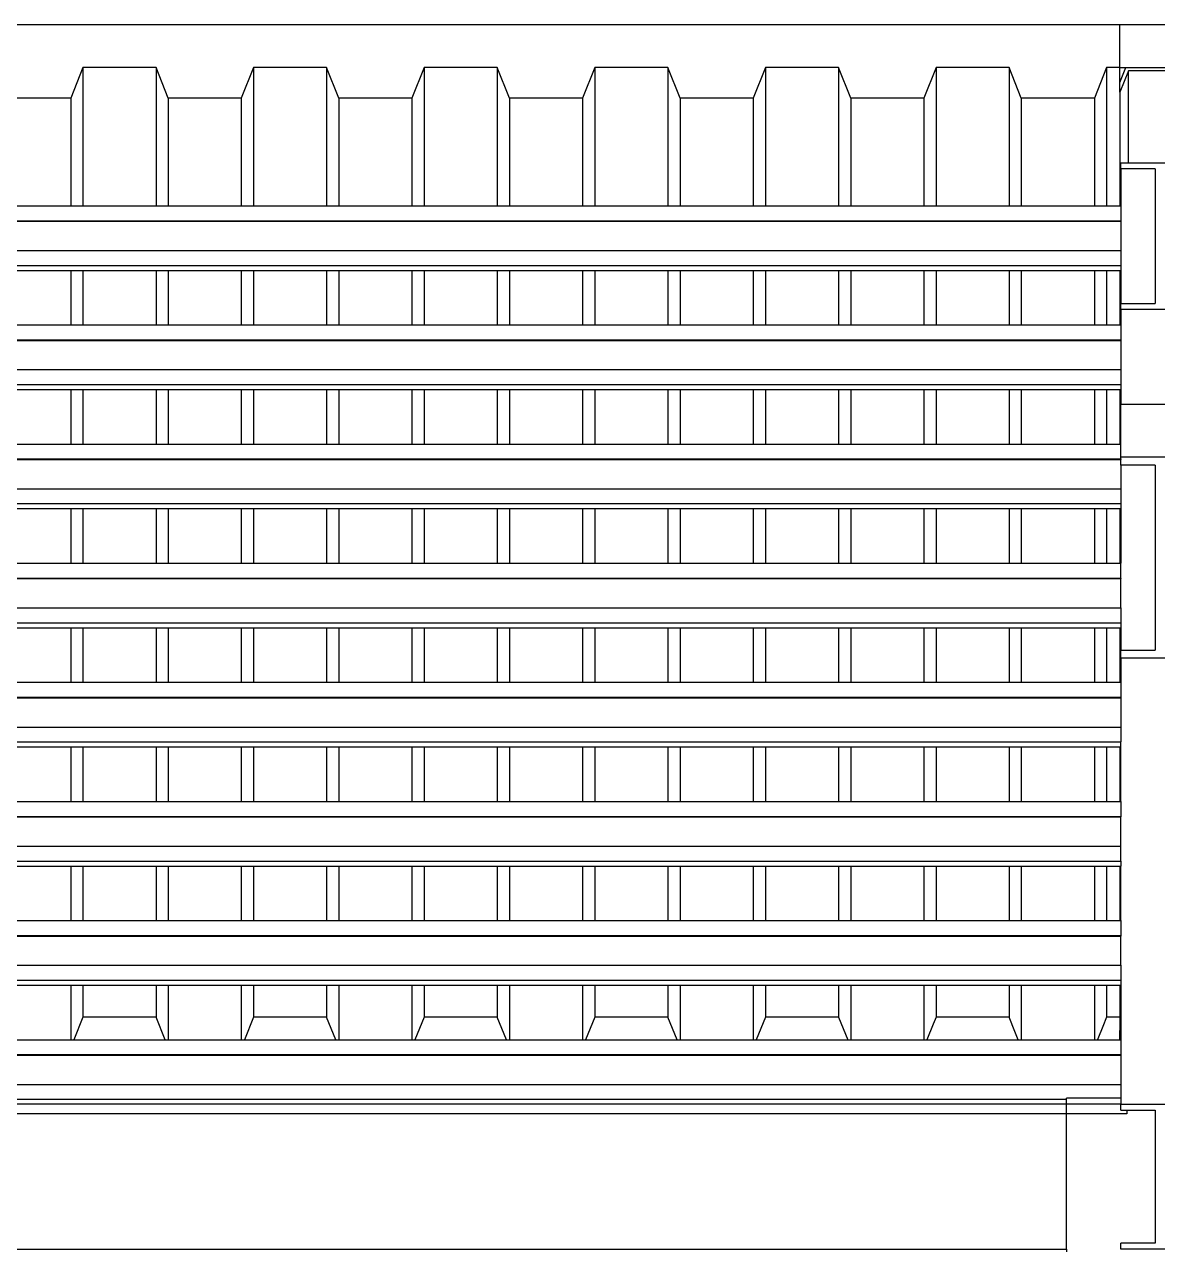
# Model space of a CAD drawing. Extents: x -35.6 to 35.6, y -12.2 to 13.4.
# Drawn here: x -5.61 to -3.735, y 10.831 to 12.861 of the extents above; entities that cross this region are included whole.
import ezdxf

# ---------------------------------------------------------------- set-up
doc = ezdxf.new("R2010")
doc.units = 0
doc.layers.get('0').update_dxf_attribs({"linetype": 'CONTINUOUS'})
doc.layers.add('SECTIONCUTEDGES', color=7, linetype='CONTINUOUS')

msp = doc.modelspace()

# ---------------------------------------------------------------- linework, layer by layer
for p, q in [((-5.5132, 12.7899), (-5.5132, 12.5607)), ((-5.3922, 12.7899), (-5.3922, 12.5607)), ((-5.2308, 12.7899), (-5.2308, 12.5607)), ((-5.1098, 12.7899), (-5.1098, 12.5607)), ((-4.9484, 12.7899), (-4.9484, 12.5607)), ((-4.8273, 12.7899), (-4.8273, 12.5607)), ((-4.666, 12.7899), (-4.666, 12.5607)), ((-4.5449, 12.7899), (-4.5449, 12.5607)), ((-4.3835, 12.7899), (-4.3835, 12.5607)), ((-4.2625, 12.7899), (-4.2625, 12.5607)), ((-4.1011, 12.7899), (-4.1011, 12.5607)), ((-3.9801, 12.7899), (-3.9801, 12.5607)), ((-3.8187, 12.7899), (-3.8187, 12.5607)), ((-3.7827, 12.632), (-3.7827, 12.7841)), ((-5.5334, 12.7392), (-5.5334, 12.5607)), ((-5.372, 12.7392), (-5.372, 12.5607)), ((-5.251, 12.7392), (-5.251, 12.5607)), ((-5.0896, 12.7392), (-5.0896, 12.5607)), ((-4.9685, 12.7392), (-4.9685, 12.5607)), ((-4.8072, 12.7392), (-4.8072, 12.5607)), ((-4.6861, 12.7392), (-4.6861, 12.5607)), ((-4.5248, 12.7392), (-4.5248, 12.5607)), ((-4.4037, 12.7392), (-4.4037, 12.5607)), ((-4.2423, 12.7392), (-4.2423, 12.5607)), ((-4.1213, 12.7392), (-4.1213, 12.5607)), ((-3.9599, 12.7392), (-3.9599, 12.5607)), ((-3.8389, 12.7392), (-3.8389, 12.5607)), ((-3.7967, 12.7489), (-3.7967, 12.5607)), ((-3.7952, 12.6221), (-3.7952, 12.5607)), ((-5.6544, 12.5607), (-5.5334, 12.5607)), ((-5.5334, 12.5607), (-5.5132, 12.5607)), ((-5.5132, 12.5607), (-5.3922, 12.5607)), ((-5.3922, 12.5607), (-5.372, 12.5607)), ((-5.372, 12.5607), (-5.251, 12.5607)), ((-5.251, 12.5607), (-5.2308, 12.5607)), ((-5.2308, 12.5607), (-5.1098, 12.5607)), ((-5.1098, 12.5607), (-5.0896, 12.5607)), ((-5.0896, 12.5607), (-4.9685, 12.5607)), ((-4.9685, 12.5607), (-4.9484, 12.5607)), ((-4.9484, 12.5607), (-4.8273, 12.5607)), ((-4.8273, 12.5607), (-4.8072, 12.5607)), ((-4.8072, 12.5607), (-4.6861, 12.5607)), ((-4.6861, 12.5607), (-4.666, 12.5607)), ((-4.666, 12.5607), (-4.5449, 12.5607)), ((-4.5449, 12.5607), (-4.5248, 12.5607)), ((-4.5248, 12.5607), (-4.4037, 12.5607)), ((-4.4037, 12.5607), (-4.3835, 12.5607)), ((-4.3835, 12.5607), (-4.2625, 12.5607)), ((-4.2625, 12.5607), (-4.2423, 12.5607)), ((-4.2423, 12.5607), (-4.1213, 12.5607)), ((-4.1213, 12.5607), (-4.1011, 12.5607)), ((-4.1011, 12.5607), (-3.9801, 12.5607)), ((-3.9801, 12.5607), (-3.9599, 12.5607)), ((-3.9599, 12.5607), (-3.8389, 12.5607)), ((-3.8389, 12.5607), (-3.8187, 12.5607)), ((-3.8187, 12.5607), (-3.7967, 12.5607)), ((-3.7967, 12.5607), (-3.7952, 12.5607)), ((-3.7952, 12.5607), (-3.7952, 12.536)), ((-7.4252, 12.536), (-3.7952, 12.536)), ((-7.4252, 12.5352), (-3.7952, 12.5352)), ((-3.7952, 12.536), (-3.7952, 12.5352)), ((-3.7952, 12.5352), (-3.7952, 12.4867)), ((-7.4252, 12.4867), (-3.7952, 12.4867)), ((-3.7952, 12.4867), (-3.7952, 12.4621)), ((-7.4252, 12.4621), (-3.7952, 12.4621)), ((-5.6544, 12.4538), (-5.5334, 12.4538)), ((-5.5334, 12.4538), (-5.5334, 12.3634)), ((-5.5334, 12.4538), (-5.5132, 12.4538)), ((-5.5132, 12.4538), (-5.5132, 12.3634)), ((-5.5132, 12.4538), (-5.3922, 12.4538)), ((-5.3922, 12.4538), (-5.3922, 12.3634)), ((-5.3922, 12.4538), (-5.372, 12.4538)), ((-5.372, 12.4538), (-5.372, 12.3634)), ((-5.372, 12.4538), (-5.251, 12.4538)), ((-5.251, 12.4538), (-5.251, 12.3634)), ((-5.251, 12.4538), (-5.2308, 12.4538)), ((-5.2308, 12.4538), (-5.2308, 12.3634)), ((-5.2308, 12.4538), (-5.1098, 12.4538)), ((-5.1098, 12.4538), (-5.1098, 12.3634)), ((-5.1098, 12.4538), (-5.0896, 12.4538)), ((-5.0896, 12.4538), (-5.0896, 12.3634)), ((-5.0896, 12.4538), (-4.9685, 12.4538)), ((-4.9685, 12.4538), (-4.9685, 12.3634)), ((-4.9685, 12.4538), (-4.9484, 12.4538)), ((-4.9484, 12.4538), (-4.9484, 12.3634)), ((-4.9484, 12.4538), (-4.8273, 12.4538)), ((-4.8273, 12.4538), (-4.8273, 12.3634)), ((-4.8273, 12.4538), (-4.8072, 12.4538)), ((-4.8072, 12.4538), (-4.8072, 12.3634)), ((-4.8072, 12.4538), (-4.6861, 12.4538)), ((-4.6861, 12.4538), (-4.6861, 12.3634)), ((-4.6861, 12.4538), (-4.666, 12.4538)), ((-4.666, 12.4538), (-4.666, 12.3634)), ((-4.666, 12.4538), (-4.5449, 12.4538)), ((-4.5449, 12.4538), (-4.5449, 12.3634)), ((-4.5449, 12.4538), (-4.5248, 12.4538)), ((-4.5248, 12.4538), (-4.5248, 12.3634)), ((-4.5248, 12.4538), (-4.4037, 12.4538)), ((-4.4037, 12.4538), (-4.4037, 12.3634)), ((-4.4037, 12.4538), (-4.3835, 12.4538)), ((-4.3835, 12.4538), (-4.3835, 12.3634)), ((-4.3835, 12.4538), (-4.2625, 12.4538)), ((-4.2625, 12.4538), (-4.2625, 12.3634)), ((-4.2625, 12.4538), (-4.2423, 12.4538)), ((-4.2423, 12.4538), (-4.2423, 12.3634)), ((-4.2423, 12.4538), (-4.1213, 12.4538)), ((-4.1213, 12.4538), (-4.1213, 12.3634)), ((-4.1213, 12.4538), (-4.1011, 12.4538)), ((-4.1011, 12.4538), (-4.1011, 12.3634)), ((-4.1011, 12.4538), (-3.9801, 12.4538)), ((-3.9801, 12.4538), (-3.9801, 12.3634)), ((-3.9801, 12.4538), (-3.9599, 12.4538)), ((-3.9599, 12.4538), (-3.9599, 12.3634)), ((-3.9599, 12.4538), (-3.8389, 12.4538)), ((-3.8389, 12.4538), (-3.8389, 12.3634)), ((-3.8389, 12.4538), (-3.8187, 12.4538)), ((-3.8187, 12.4538), (-3.8187, 12.3634)), ((-3.8187, 12.4538), (-3.7967, 12.4538)), ((-3.7967, 12.4538), (-3.7967, 12.3634)), ((-3.7967, 12.4538), (-3.7952, 12.4538)), ((-3.7952, 12.4621), (-3.7952, 12.4538)), ((-3.7952, 12.4538), (-3.7952, 12.3987)), ((-3.7952, 12.3887), (-3.7952, 12.3634)), ((-5.6544, 12.3634), (-5.5334, 12.3634)), ((-5.5334, 12.3634), (-5.5132, 12.3634)), ((-5.5132, 12.3634), (-5.3922, 12.3634)), ((-5.3922, 12.3634), (-5.372, 12.3634)), ((-5.372, 12.3634), (-5.251, 12.3634)), ((-5.251, 12.3634), (-5.2308, 12.3634)), ((-5.2308, 12.3634), (-5.1098, 12.3634)), ((-5.1098, 12.3634), (-5.0896, 12.3634)), ((-5.0896, 12.3634), (-4.9685, 12.3634)), ((-4.9685, 12.3634), (-4.9484, 12.3634)), ((-4.9484, 12.3634), (-4.8273, 12.3634)), ((-4.8273, 12.3634), (-4.8072, 12.3634)), ((-4.8072, 12.3634), (-4.6861, 12.3634)), ((-4.6861, 12.3634), (-4.666, 12.3634)), ((-4.666, 12.3634), (-4.5449, 12.3634)), ((-4.5449, 12.3634), (-4.5248, 12.3634)), ((-4.5248, 12.3634), (-4.4037, 12.3634)), ((-4.4037, 12.3634), (-4.3835, 12.3634)), ((-4.3835, 12.3634), (-4.2625, 12.3634)), ((-4.2625, 12.3634), (-4.2423, 12.3634)), ((-4.2423, 12.3634), (-4.1213, 12.3634)), ((-4.1213, 12.3634), (-4.1011, 12.3634)), ((-4.1011, 12.3634), (-3.9801, 12.3634)), ((-3.9801, 12.3634), (-3.9599, 12.3634)), ((-3.9599, 12.3634), (-3.8389, 12.3634)), ((-3.8389, 12.3634), (-3.8187, 12.3634)), ((-3.8187, 12.3634), (-3.7967, 12.3634)), ((-3.7967, 12.3634), (-3.7952, 12.3634)), ((-3.7952, 12.3634), (-3.7952, 12.3388)), ((-7.4252, 12.3388), (-3.7952, 12.3388)), ((-7.4252, 12.3379), (-3.7952, 12.3379)), ((-3.7952, 12.3388), (-3.7952, 12.3379)), ((-3.7952, 12.3379), (-3.7952, 12.2894)), ((-7.4252, 12.2894), (-3.7952, 12.2894)), ((-3.7952, 12.2894), (-3.7952, 12.2648)), ((-7.4252, 12.2648), (-3.7952, 12.2648)), ((-3.7952, 12.2648), (-3.7952, 12.2566)), ((-5.6544, 12.2566), (-5.5334, 12.2566)), ((-5.5334, 12.2566), (-5.5334, 12.1661)), ((-5.5334, 12.2566), (-5.5132, 12.2566)), ((-5.5132, 12.2566), (-5.5132, 12.1661)), ((-5.5132, 12.2566), (-5.3922, 12.2566)), ((-5.3922, 12.2566), (-5.3922, 12.1661)), ((-5.3922, 12.2566), (-5.372, 12.2566)), ((-5.372, 12.2566), (-5.372, 12.1661)), ((-5.372, 12.2566), (-5.251, 12.2566)), ((-5.251, 12.2566), (-5.251, 12.1661)), ((-5.251, 12.2566), (-5.2308, 12.2566)), ((-5.2308, 12.2566), (-5.2308, 12.1661)), ((-5.2308, 12.2566), (-5.1098, 12.2566)), ((-5.1098, 12.2566), (-5.1098, 12.1661)), ((-5.1098, 12.2566), (-5.0896, 12.2566)), ((-5.0896, 12.2566), (-5.0896, 12.1661)), ((-5.0896, 12.2566), (-4.9685, 12.2566)), ((-4.9685, 12.2566), (-4.9685, 12.1661)), ((-4.9685, 12.2566), (-4.9484, 12.2566)), ((-4.9484, 12.2566), (-4.9484, 12.1661)), ((-4.9484, 12.2566), (-4.8273, 12.2566)), ((-4.8273, 12.2566), (-4.8273, 12.1661)), ((-4.8273, 12.2566), (-4.8072, 12.2566)), ((-4.8072, 12.2566), (-4.8072, 12.1661)), ((-4.8072, 12.2566), (-4.6861, 12.2566)), ((-4.6861, 12.2566), (-4.6861, 12.1661)), ((-4.6861, 12.2566), (-4.666, 12.2566)), ((-4.666, 12.2566), (-4.666, 12.1661)), ((-4.666, 12.2566), (-4.5449, 12.2566)), ((-4.5449, 12.2566), (-4.5449, 12.1661)), ((-4.5449, 12.2566), (-4.5248, 12.2566)), ((-4.5248, 12.2566), (-4.5248, 12.1661)), ((-4.5248, 12.2566), (-4.4037, 12.2566)), ((-4.4037, 12.2566), (-4.4037, 12.1661)), ((-4.4037, 12.2566), (-4.3835, 12.2566)), ((-4.3835, 12.2566), (-4.3835, 12.1661)), ((-4.3835, 12.2566), (-4.2625, 12.2566)), ((-4.2625, 12.2566), (-4.2625, 12.1661)), ((-4.2625, 12.2566), (-4.2423, 12.2566)), ((-4.2423, 12.2566), (-4.2423, 12.1661)), ((-4.2423, 12.2566), (-4.1213, 12.2566)), ((-4.1213, 12.2566), (-4.1213, 12.1661)), ((-4.1213, 12.2566), (-4.1011, 12.2566)), ((-4.1011, 12.2566), (-4.1011, 12.1661)), ((-4.1011, 12.2566), (-3.9801, 12.2566)), ((-3.9801, 12.2566), (-3.9801, 12.1661)), ((-3.9801, 12.2566), (-3.9599, 12.2566)), ((-3.9599, 12.2566), (-3.9599, 12.1661)), ((-3.9599, 12.2566), (-3.8389, 12.2566)), ((-3.8389, 12.2566), (-3.8389, 12.1661)), ((-3.8389, 12.2566), (-3.8187, 12.2566)), ((-3.8187, 12.2566), (-3.8187, 12.1661)), ((-3.8187, 12.2566), (-3.7967, 12.2566)), ((-3.7967, 12.2566), (-3.7967, 12.1661)), ((-3.7967, 12.2566), (-3.7952, 12.2566)), ((-3.7952, 12.2566), (-3.7952, 12.2324)), ((-3.7952, 12.2324), (-3.6752, 12.2324)), ((-3.7952, 12.1661), (-3.7952, 12.2324)), ((-5.6544, 12.1661), (-5.5334, 12.1661)), ((-5.5334, 12.1661), (-5.5132, 12.1661)), ((-5.5132, 12.1661), (-5.3922, 12.1661)), ((-5.3922, 12.1661), (-5.372, 12.1661)), ((-5.372, 12.1661), (-5.251, 12.1661)), ((-5.251, 12.1661), (-5.2308, 12.1661)), ((-5.2308, 12.1661), (-5.1098, 12.1661)), ((-5.1098, 12.1661), (-5.0896, 12.1661)), ((-5.0896, 12.1661), (-4.9685, 12.1661)), ((-4.9685, 12.1661), (-4.9484, 12.1661)), ((-4.9484, 12.1661), (-4.8273, 12.1661)), ((-4.8273, 12.1661), (-4.8072, 12.1661)), ((-4.8072, 12.1661), (-4.6861, 12.1661)), ((-4.6861, 12.1661), (-4.666, 12.1661)), ((-4.666, 12.1661), (-4.5449, 12.1661)), ((-4.5449, 12.1661), (-4.5248, 12.1661)), ((-4.5248, 12.1661), (-4.4037, 12.1661)), ((-4.4037, 12.1661), (-4.3835, 12.1661)), ((-4.3835, 12.1661), (-4.2625, 12.1661)), ((-4.2625, 12.1661), (-4.2423, 12.1661)), ((-4.2423, 12.1661), (-4.1213, 12.1661)), ((-4.1213, 12.1661), (-4.1011, 12.1661)), ((-4.1011, 12.1661), (-3.9801, 12.1661)), ((-3.9801, 12.1661), (-3.9599, 12.1661)), ((-3.9599, 12.1661), (-3.8389, 12.1661)), ((-3.8389, 12.1661), (-3.8187, 12.1661)), ((-3.8187, 12.1661), (-3.7967, 12.1661)), ((-3.7967, 12.1661), (-3.7952, 12.1661)), ((-3.7952, 12.145), (-3.7952, 12.1661)), ((-7.4252, 12.1415), (-3.7952, 12.1415)), ((-7.4252, 12.1407), (-3.7952, 12.1407)), ((-3.7952, 12.1314), (-3.7952, 12.0922)), ((-7.4252, 12.0922), (-3.7952, 12.0922)), ((-3.7952, 12.0922), (-3.7952, 12.0675)), ((-7.4252, 12.0675), (-3.7952, 12.0675)), ((-5.6544, 12.0593), (-5.5334, 12.0593)), ((-5.5334, 12.0593), (-5.5334, 11.9689)), ((-5.5334, 12.0593), (-5.5132, 12.0593)), ((-5.5132, 12.0593), (-5.5132, 11.9689)), ((-5.5132, 12.0593), (-5.3922, 12.0593)), ((-5.3922, 12.0593), (-5.3922, 11.9689)), ((-5.3922, 12.0593), (-5.372, 12.0593)), ((-5.372, 12.0593), (-5.372, 11.9689)), ((-5.372, 12.0593), (-5.251, 12.0593)), ((-5.251, 12.0593), (-5.251, 11.9689)), ((-5.251, 12.0593), (-5.2308, 12.0593)), ((-5.2308, 12.0593), (-5.2308, 11.9689)), ((-5.2308, 12.0593), (-5.1098, 12.0593)), ((-5.1098, 12.0593), (-5.1098, 11.9689)), ((-5.1098, 12.0593), (-5.0896, 12.0593)), ((-5.0896, 12.0593), (-5.0896, 11.9689)), ((-5.0896, 12.0593), (-4.9685, 12.0593)), ((-4.9685, 12.0593), (-4.9685, 11.9689)), ((-4.9685, 12.0593), (-4.9484, 12.0593)), ((-4.9484, 12.0593), (-4.9484, 11.9689)), ((-4.9484, 12.0593), (-4.8273, 12.0593)), ((-4.8273, 12.0593), (-4.8273, 11.9689)), ((-4.8273, 12.0593), (-4.8072, 12.0593)), ((-4.8072, 12.0593), (-4.8072, 11.9689)), ((-4.8072, 12.0593), (-4.6861, 12.0593)), ((-4.6861, 12.0593), (-4.6861, 11.9689)), ((-4.6861, 12.0593), (-4.666, 12.0593)), ((-4.666, 12.0593), (-4.666, 11.9689)), ((-4.666, 12.0593), (-4.5449, 12.0593)), ((-4.5449, 12.0593), (-4.5449, 11.9689)), ((-4.5449, 12.0593), (-4.5248, 12.0593)), ((-4.5248, 12.0593), (-4.5248, 11.9689)), ((-4.5248, 12.0593), (-4.4037, 12.0593)), ((-4.4037, 12.0593), (-4.4037, 11.9689)), ((-4.4037, 12.0593), (-4.3835, 12.0593)), ((-4.3835, 12.0593), (-4.3835, 11.9689)), ((-4.3835, 12.0593), (-4.2625, 12.0593)), ((-4.2625, 12.0593), (-4.2625, 11.9689)), ((-4.2625, 12.0593), (-4.2423, 12.0593)), ((-4.2423, 12.0593), (-4.2423, 11.9689)), ((-4.2423, 12.0593), (-4.1213, 12.0593)), ((-4.1213, 12.0593), (-4.1213, 11.9689)), ((-4.1213, 12.0593), (-4.1011, 12.0593)), ((-4.1011, 12.0593), (-4.1011, 11.9689)), ((-4.1011, 12.0593), (-3.9801, 12.0593)), ((-3.9801, 12.0593), (-3.9801, 11.9689)), ((-3.9801, 12.0593), (-3.9599, 12.0593)), ((-3.9599, 12.0593), (-3.9599, 11.9689)), ((-3.9599, 12.0593), (-3.8389, 12.0593)), ((-3.8389, 12.0593), (-3.8389, 11.9689)), ((-3.8389, 12.0593), (-3.8187, 12.0593)), ((-3.8187, 12.0593), (-3.8187, 11.9689)), ((-3.8187, 12.0593), (-3.7967, 12.0593)), ((-3.7967, 12.0593), (-3.7967, 11.9689)), ((-3.7967, 12.0593), (-3.7952, 12.0593)), ((-3.7952, 12.0675), (-3.7952, 12.0593)), ((-3.7952, 12.0593), (-3.7952, 11.9689)), ((-5.6544, 11.9689), (-5.5334, 11.9689)), ((-5.5334, 11.9689), (-5.5132, 11.9689)), ((-5.5132, 11.9689), (-5.3922, 11.9689)), ((-5.3922, 11.9689), (-5.372, 11.9689)), ((-5.372, 11.9689), (-5.251, 11.9689)), ((-5.251, 11.9689), (-5.2308, 11.9689)), ((-5.2308, 11.9689), (-5.1098, 11.9689)), ((-5.1098, 11.9689), (-5.0896, 11.9689)), ((-5.0896, 11.9689), (-4.9685, 11.9689)), ((-4.9685, 11.9689), (-4.9484, 11.9689)), ((-4.9484, 11.9689), (-4.8273, 11.9689)), ((-4.8273, 11.9689), (-4.8072, 11.9689)), ((-4.8072, 11.9689), (-4.6861, 11.9689)), ((-4.6861, 11.9689), (-4.666, 11.9689)), ((-4.666, 11.9689), (-4.5449, 11.9689)), ((-4.5449, 11.9689), (-4.5248, 11.9689)), ((-4.5248, 11.9689), (-4.4037, 11.9689)), ((-4.4037, 11.9689), (-4.3835, 11.9689)), ((-4.3835, 11.9689), (-4.2625, 11.9689)), ((-4.2625, 11.9689), (-4.2423, 11.9689)), ((-4.2423, 11.9689), (-4.1213, 11.9689)), ((-4.1213, 11.9689), (-4.1011, 11.9689)), ((-4.1011, 11.9689), (-3.9801, 11.9689)), ((-3.9801, 11.9689), (-3.9599, 11.9689)), ((-3.9599, 11.9689), (-3.8389, 11.9689)), ((-3.8389, 11.9689), (-3.8187, 11.9689)), ((-3.8187, 11.9689), (-3.7967, 11.9689)), ((-3.7967, 11.9689), (-3.7952, 11.9689)), ((-3.7952, 11.9442), (-3.7952, 11.9689)), ((-7.4252, 11.9442), (-3.7952, 11.9442)), ((-7.4252, 11.9434), (-3.7952, 11.9434)), ((-3.7952, 11.9442), (-3.7952, 11.9434)), ((-3.7952, 11.8949), (-3.7952, 11.9434)), ((-7.4252, 11.8949), (-3.7952, 11.8949)), ((-3.7952, 11.8949), (-3.7952, 11.8702)), ((-7.4252, 11.8702), (-3.7952, 11.8702)), ((-5.6544, 11.862), (-5.5334, 11.862)), ((-5.5334, 11.862), (-5.5334, 11.7716)), ((-5.5334, 11.862), (-5.5132, 11.862)), ((-5.5132, 11.862), (-5.5132, 11.7716)), ((-5.5132, 11.862), (-5.3922, 11.862)), ((-5.3922, 11.862), (-5.3922, 11.7716)), ((-5.3922, 11.862), (-5.372, 11.862)), ((-5.372, 11.862), (-5.372, 11.7716)), ((-5.372, 11.862), (-5.251, 11.862)), ((-5.251, 11.862), (-5.251, 11.7716)), ((-5.251, 11.862), (-5.2308, 11.862)), ((-5.2308, 11.862), (-5.2308, 11.7716)), ((-5.2308, 11.862), (-5.1098, 11.862)), ((-5.1098, 11.862), (-5.1098, 11.7716)), ((-5.1098, 11.862), (-5.0896, 11.862)), ((-5.0896, 11.862), (-5.0896, 11.7716)), ((-5.0896, 11.862), (-4.9685, 11.862)), ((-4.9685, 11.862), (-4.9685, 11.7716)), ((-4.9685, 11.862), (-4.9484, 11.862)), ((-4.9484, 11.862), (-4.9484, 11.7716)), ((-4.9484, 11.862), (-4.8273, 11.862)), ((-4.8273, 11.862), (-4.8273, 11.7716)), ((-4.8273, 11.862), (-4.8072, 11.862)), ((-4.8072, 11.862), (-4.8072, 11.7716)), ((-4.8072, 11.862), (-4.6861, 11.862)), ((-4.6861, 11.862), (-4.6861, 11.7716)), ((-4.6861, 11.862), (-4.666, 11.862)), ((-4.666, 11.862), (-4.666, 11.7716)), ((-4.666, 11.862), (-4.5449, 11.862)), ((-4.5449, 11.862), (-4.5449, 11.7716)), ((-4.5449, 11.862), (-4.5248, 11.862)), ((-4.5248, 11.862), (-4.5248, 11.7716)), ((-4.5248, 11.862), (-4.4037, 11.862)), ((-4.4037, 11.862), (-4.4037, 11.7716)), ((-4.4037, 11.862), (-4.3835, 11.862)), ((-4.3835, 11.862), (-4.3835, 11.7716)), ((-4.3835, 11.862), (-4.2625, 11.862)), ((-4.2625, 11.862), (-4.2625, 11.7716)), ((-4.2625, 11.862), (-4.2423, 11.862)), ((-4.2423, 11.862), (-4.2423, 11.7716)), ((-4.2423, 11.862), (-4.1213, 11.862)), ((-4.1213, 11.862), (-4.1213, 11.7716)), ((-4.1213, 11.862), (-4.1011, 11.862)), ((-4.1011, 11.862), (-4.1011, 11.7716)), ((-4.1011, 11.862), (-3.9801, 11.862)), ((-3.9801, 11.862), (-3.9801, 11.7716)), ((-3.9801, 11.862), (-3.9599, 11.862)), ((-3.9599, 11.862), (-3.9599, 11.7716)), ((-3.9599, 11.862), (-3.8389, 11.862)), ((-3.8389, 11.862), (-3.8389, 11.7716)), ((-3.8389, 11.862), (-3.8187, 11.862)), ((-3.8187, 11.862), (-3.8187, 11.7716)), ((-3.8187, 11.862), (-3.7967, 11.862)), ((-3.7967, 11.862), (-3.7967, 11.7716)), ((-3.7967, 11.862), (-3.7952, 11.862)), ((-3.7952, 11.8702), (-3.7952, 11.862)), ((-3.7952, 11.862), (-3.7952, 11.8251)), ((-3.7952, 11.8115), (-3.7952, 11.7716)), ((-5.6544, 11.7716), (-5.5334, 11.7716)), ((-5.5334, 11.7716), (-5.5132, 11.7716)), ((-5.5132, 11.7716), (-5.3922, 11.7716)), ((-5.3922, 11.7716), (-5.372, 11.7716)), ((-5.372, 11.7716), (-5.251, 11.7716)), ((-5.251, 11.7716), (-5.2308, 11.7716)), ((-5.2308, 11.7716), (-5.1098, 11.7716)), ((-5.1098, 11.7716), (-5.0896, 11.7716)), ((-5.0896, 11.7716), (-4.9685, 11.7716)), ((-4.9685, 11.7716), (-4.9484, 11.7716)), ((-4.9484, 11.7716), (-4.8273, 11.7716)), ((-4.8273, 11.7716), (-4.8072, 11.7716)), ((-4.8072, 11.7716), (-4.6861, 11.7716)), ((-4.6861, 11.7716), (-4.666, 11.7716)), ((-4.666, 11.7716), (-4.5449, 11.7716)), ((-4.5449, 11.7716), (-4.5248, 11.7716)), ((-4.5248, 11.7716), (-4.4037, 11.7716)), ((-4.4037, 11.7716), (-4.3835, 11.7716)), ((-4.3835, 11.7716), (-4.2625, 11.7716)), ((-4.2625, 11.7716), (-4.2423, 11.7716)), ((-4.2423, 11.7716), (-4.1213, 11.7716)), ((-4.1213, 11.7716), (-4.1011, 11.7716)), ((-4.1011, 11.7716), (-3.9801, 11.7716)), ((-3.9801, 11.7716), (-3.9599, 11.7716)), ((-3.9599, 11.7716), (-3.8389, 11.7716)), ((-3.8389, 11.7716), (-3.8187, 11.7716)), ((-3.8187, 11.7716), (-3.7967, 11.7716)), ((-3.7967, 11.7716), (-3.7952, 11.7716)), ((-3.7952, 11.7716), (-3.7952, 11.7469)), ((-7.4252, 11.7469), (-3.7952, 11.7469)), ((-7.4252, 11.7461), (-3.7952, 11.7461)), ((-3.7952, 11.7469), (-3.7952, 11.7461)), ((-3.7952, 11.7461), (-3.7952, 11.6976)), ((-7.4252, 11.6976), (-3.7952, 11.6976)), ((-3.7952, 11.6976), (-3.7952, 11.6729)), ((-7.4252, 11.6729), (-3.7952, 11.6729)), ((-5.6544, 11.6647), (-5.5334, 11.6647)), ((-5.5334, 11.6647), (-5.5334, 11.5743)), ((-5.5334, 11.6647), (-5.5132, 11.6647)), ((-5.5132, 11.6647), (-5.5132, 11.5743)), ((-5.5132, 11.6647), (-5.3922, 11.6647)), ((-5.3922, 11.6647), (-5.3922, 11.5743)), ((-5.3922, 11.6647), (-5.372, 11.6647)), ((-5.372, 11.6647), (-5.372, 11.5743)), ((-5.372, 11.6647), (-5.251, 11.6647)), ((-5.251, 11.6647), (-5.251, 11.5743)), ((-5.251, 11.6647), (-5.2308, 11.6647)), ((-5.2308, 11.6647), (-5.2308, 11.5743)), ((-5.2308, 11.6647), (-5.1098, 11.6647)), ((-5.1098, 11.6647), (-5.1098, 11.5743)), ((-5.1098, 11.6647), (-5.0896, 11.6647)), ((-5.0896, 11.6647), (-5.0896, 11.5743)), ((-5.0896, 11.6647), (-4.9685, 11.6647)), ((-4.9685, 11.6647), (-4.9685, 11.5743)), ((-4.9685, 11.6647), (-4.9484, 11.6647)), ((-4.9484, 11.6647), (-4.9484, 11.5743)), ((-4.9484, 11.6647), (-4.8273, 11.6647)), ((-4.8273, 11.6647), (-4.8273, 11.5743)), ((-4.8273, 11.6647), (-4.8072, 11.6647)), ((-4.8072, 11.6647), (-4.8072, 11.5743)), ((-4.8072, 11.6647), (-4.6861, 11.6647)), ((-4.6861, 11.6647), (-4.6861, 11.5743)), ((-4.6861, 11.6647), (-4.666, 11.6647)), ((-4.666, 11.6647), (-4.666, 11.5743)), ((-4.666, 11.6647), (-4.5449, 11.6647)), ((-4.5449, 11.6647), (-4.5449, 11.5743)), ((-4.5449, 11.6647), (-4.5248, 11.6647)), ((-4.5248, 11.6647), (-4.5248, 11.5743)), ((-4.5248, 11.6647), (-4.4037, 11.6647)), ((-4.4037, 11.6647), (-4.4037, 11.5743)), ((-4.4037, 11.6647), (-4.3835, 11.6647)), ((-4.3835, 11.6647), (-4.3835, 11.5743)), ((-4.3835, 11.6647), (-4.2625, 11.6647)), ((-4.2625, 11.6647), (-4.2625, 11.5743)), ((-4.2625, 11.6647), (-4.2423, 11.6647)), ((-4.2423, 11.6647), (-4.2423, 11.5743)), ((-4.2423, 11.6647), (-4.1213, 11.6647)), ((-4.1213, 11.6647), (-4.1213, 11.5743)), ((-4.1213, 11.6647), (-4.1011, 11.6647)), ((-4.1011, 11.6647), (-4.1011, 11.5743)), ((-4.1011, 11.6647), (-3.9801, 11.6647)), ((-3.9801, 11.6647), (-3.9801, 11.5743)), ((-3.9801, 11.6647), (-3.9599, 11.6647)), ((-3.9599, 11.6647), (-3.9599, 11.5743)), ((-3.9599, 11.6647), (-3.8389, 11.6647)), ((-3.8389, 11.6647), (-3.8389, 11.5743)), ((-3.8389, 11.6647), (-3.8187, 11.6647)), ((-3.8187, 11.6647), (-3.8187, 11.5743)), ((-3.8187, 11.6647), (-3.7967, 11.6647)), ((-3.7967, 11.6647), (-3.7967, 11.5743)), ((-3.7967, 11.6647), (-3.7952, 11.6647)), ((-3.7952, 11.6647), (-3.7952, 11.6729)), ((-3.7952, 11.5743), (-3.7952, 11.6647)), ((-5.6544, 11.5743), (-5.5334, 11.5743)), ((-5.5334, 11.5743), (-5.5132, 11.5743)), ((-5.5132, 11.5743), (-5.3922, 11.5743)), ((-5.3922, 11.5743), (-5.372, 11.5743)), ((-5.372, 11.5743), (-5.251, 11.5743)), ((-5.251, 11.5743), (-5.2308, 11.5743)), ((-5.2308, 11.5743), (-5.1098, 11.5743)), ((-5.1098, 11.5743), (-5.0896, 11.5743)), ((-5.0896, 11.5743), (-4.9685, 11.5743)), ((-4.9685, 11.5743), (-4.9484, 11.5743)), ((-4.9484, 11.5743), (-4.8273, 11.5743)), ((-4.8273, 11.5743), (-4.8072, 11.5743)), ((-4.8072, 11.5743), (-4.6861, 11.5743)), ((-4.6861, 11.5743), (-4.666, 11.5743)), ((-4.666, 11.5743), (-4.5449, 11.5743)), ((-4.5449, 11.5743), (-4.5248, 11.5743)), ((-4.5248, 11.5743), (-4.4037, 11.5743)), ((-4.4037, 11.5743), (-4.3835, 11.5743)), ((-4.3835, 11.5743), (-4.2625, 11.5743)), ((-4.2625, 11.5743), (-4.2423, 11.5743)), ((-4.2423, 11.5743), (-4.1213, 11.5743)), ((-4.1213, 11.5743), (-4.1011, 11.5743)), ((-4.1011, 11.5743), (-3.9801, 11.5743)), ((-3.9801, 11.5743), (-3.9599, 11.5743)), ((-3.9599, 11.5743), (-3.8389, 11.5743)), ((-3.8389, 11.5743), (-3.8187, 11.5743)), ((-3.8187, 11.5743), (-3.7967, 11.5743)), ((-3.7967, 11.5743), (-3.7952, 11.5743)), ((-3.7952, 11.5743), (-3.7952, 11.5496)), ((-7.4252, 11.5496), (-3.7952, 11.5496)), ((-7.4252, 11.5488), (-3.7952, 11.5488)), ((-3.7952, 11.5496), (-3.7952, 11.5488)), ((-3.7952, 11.5003), (-3.7952, 11.5488)), ((-7.4252, 11.5003), (-3.7952, 11.5003)), ((-3.7952, 11.4757), (-3.7952, 11.5003)), ((-7.4252, 11.4757), (-3.7952, 11.4757)), ((-3.7952, 11.4757), (-3.7952, 11.4674)), ((-5.6544, 11.4674), (-5.5334, 11.4674)), ((-5.5334, 11.4674), (-5.5334, 11.377)), ((-5.5334, 11.4674), (-5.5132, 11.4674)), ((-5.5132, 11.4674), (-5.5132, 11.377)), ((-5.5132, 11.4674), (-5.3922, 11.4674)), ((-5.3922, 11.4674), (-5.3922, 11.377)), ((-5.3922, 11.4674), (-5.372, 11.4674)), ((-5.372, 11.4674), (-5.372, 11.377)), ((-5.372, 11.4674), (-5.251, 11.4674)), ((-5.251, 11.4674), (-5.251, 11.377)), ((-5.251, 11.4674), (-5.2308, 11.4674)), ((-5.2308, 11.4674), (-5.2308, 11.377)), ((-5.2308, 11.4674), (-5.1098, 11.4674)), ((-5.1098, 11.4674), (-5.1098, 11.377)), ((-5.1098, 11.4674), (-5.0896, 11.4674)), ((-5.0896, 11.4674), (-5.0896, 11.377)), ((-5.0896, 11.4674), (-4.9685, 11.4674)), ((-4.9685, 11.4674), (-4.9685, 11.377)), ((-4.9685, 11.4674), (-4.9484, 11.4674)), ((-4.9484, 11.4674), (-4.9484, 11.377)), ((-4.9484, 11.4674), (-4.8273, 11.4674)), ((-4.8273, 11.4674), (-4.8273, 11.377)), ((-4.8273, 11.4674), (-4.8072, 11.4674)), ((-4.8072, 11.4674), (-4.8072, 11.377)), ((-4.8072, 11.4674), (-4.6861, 11.4674)), ((-4.6861, 11.4674), (-4.6861, 11.377)), ((-4.6861, 11.4674), (-4.666, 11.4674)), ((-4.666, 11.4674), (-4.666, 11.377)), ((-4.666, 11.4674), (-4.5449, 11.4674)), ((-4.5449, 11.4674), (-4.5449, 11.377)), ((-4.5449, 11.4674), (-4.5248, 11.4674)), ((-4.5248, 11.4674), (-4.5248, 11.377)), ((-4.5248, 11.4674), (-4.4037, 11.4674)), ((-4.4037, 11.4674), (-4.4037, 11.377)), ((-4.4037, 11.4674), (-4.3835, 11.4674)), ((-4.3835, 11.4674), (-4.3835, 11.377)), ((-4.3835, 11.4674), (-4.2625, 11.4674)), ((-4.2625, 11.4674), (-4.2625, 11.377)), ((-4.2625, 11.4674), (-4.2423, 11.4674)), ((-4.2423, 11.4674), (-4.2423, 11.377)), ((-4.2423, 11.4674), (-4.1213, 11.4674)), ((-4.1213, 11.4674), (-4.1213, 11.377)), ((-4.1213, 11.4674), (-4.1011, 11.4674)), ((-4.1011, 11.4674), (-4.1011, 11.377)), ((-4.1011, 11.4674), (-3.9801, 11.4674)), ((-3.9801, 11.4674), (-3.9801, 11.377)), ((-3.9801, 11.4674), (-3.9599, 11.4674)), ((-3.9599, 11.4674), (-3.9599, 11.377)), ((-3.9599, 11.4674), (-3.8389, 11.4674)), ((-3.8389, 11.4674), (-3.8389, 11.377)), ((-3.8389, 11.4674), (-3.8187, 11.4674)), ((-3.8187, 11.4674), (-3.8187, 11.377)), ((-3.8187, 11.4674), (-3.7967, 11.4674)), ((-3.7967, 11.4674), (-3.7967, 11.377)), ((-3.7967, 11.4674), (-3.7952, 11.4674)), ((-3.7952, 11.377), (-3.7952, 11.4674)), ((-5.6544, 11.377), (-5.5334, 11.377)), ((-5.5334, 11.377), (-5.5132, 11.377)), ((-5.5132, 11.377), (-5.3922, 11.377)), ((-5.3922, 11.377), (-5.372, 11.377)), ((-5.372, 11.377), (-5.251, 11.377)), ((-5.251, 11.377), (-5.2308, 11.377)), ((-5.2308, 11.377), (-5.1098, 11.377)), ((-5.1098, 11.377), (-5.0896, 11.377)), ((-5.0896, 11.377), (-4.9685, 11.377)), ((-4.9685, 11.377), (-4.9484, 11.377)), ((-4.9484, 11.377), (-4.8273, 11.377)), ((-4.8273, 11.377), (-4.8072, 11.377)), ((-4.8072, 11.377), (-4.6861, 11.377)), ((-4.6861, 11.377), (-4.666, 11.377)), ((-4.666, 11.377), (-4.5449, 11.377)), ((-4.5449, 11.377), (-4.5248, 11.377)), ((-4.5248, 11.377), (-4.4037, 11.377)), ((-4.4037, 11.377), (-4.3835, 11.377)), ((-4.3835, 11.377), (-4.2625, 11.377)), ((-4.2625, 11.377), (-4.2423, 11.377)), ((-4.2423, 11.377), (-4.1213, 11.377)), ((-4.1213, 11.377), (-4.1011, 11.377)), ((-4.1011, 11.377), (-3.9801, 11.377)), ((-3.9801, 11.377), (-3.9599, 11.377)), ((-3.9599, 11.377), (-3.8389, 11.377)), ((-3.8389, 11.377), (-3.8187, 11.377)), ((-3.8187, 11.377), (-3.7967, 11.377)), ((-3.7967, 11.377), (-3.7952, 11.377)), ((-3.7952, 11.377), (-3.7952, 11.3524)), ((-7.4252, 11.3524), (-3.7952, 11.3524)), ((-7.4252, 11.3515), (-3.7952, 11.3515)), ((-3.7952, 11.3524), (-3.7952, 11.3515)), ((-3.7952, 11.303), (-3.7952, 11.3515)), ((-7.4252, 11.303), (-3.7952, 11.303)), ((-3.7952, 11.303), (-3.7952, 11.2784)), ((-7.4252, 11.2784), (-3.7952, 11.2784)), ((-5.6544, 11.2702), (-5.5334, 11.2702)), ((-5.5334, 11.2702), (-5.5334, 11.1797)), ((-5.5334, 11.2702), (-5.5132, 11.2702)), ((-5.5132, 11.2702), (-5.5132, 11.217)), ((-5.5132, 11.2702), (-5.3922, 11.2702)), ((-5.3922, 11.2702), (-5.3922, 11.217)), ((-5.3922, 11.2702), (-5.372, 11.2702)), ((-5.372, 11.2702), (-5.372, 11.1797)), ((-5.372, 11.2702), (-5.251, 11.2702)), ((-5.251, 11.2702), (-5.251, 11.1797)), ((-5.251, 11.2702), (-5.2308, 11.2702)), ((-5.2308, 11.2702), (-5.2308, 11.217)), ((-5.2308, 11.2702), (-5.1098, 11.2702)), ((-5.1098, 11.2702), (-5.1098, 11.217)), ((-5.1098, 11.2702), (-5.0896, 11.2702)), ((-5.0896, 11.2702), (-5.0896, 11.1797)), ((-5.0896, 11.2702), (-4.9685, 11.2702)), ((-4.9685, 11.2702), (-4.9685, 11.1797)), ((-4.9685, 11.2702), (-4.9484, 11.2702)), ((-4.9484, 11.2702), (-4.9484, 11.217)), ((-4.9484, 11.2702), (-4.8273, 11.2702)), ((-4.8273, 11.2702), (-4.8273, 11.217)), ((-4.8273, 11.2702), (-4.8072, 11.2702)), ((-4.8072, 11.2702), (-4.8072, 11.1797)), ((-4.8072, 11.2702), (-4.6861, 11.2702)), ((-4.6861, 11.2702), (-4.6861, 11.1797)), ((-4.6861, 11.2702), (-4.666, 11.2702)), ((-4.666, 11.2702), (-4.666, 11.217)), ((-4.666, 11.2702), (-4.5449, 11.2702)), ((-4.5449, 11.2702), (-4.5449, 11.217)), ((-4.5449, 11.2702), (-4.5248, 11.2702)), ((-4.5248, 11.2702), (-4.5248, 11.1797)), ((-4.5248, 11.2702), (-4.4037, 11.2702)), ((-4.4037, 11.2702), (-4.4037, 11.1797)), ((-4.4037, 11.2702), (-4.3835, 11.2702)), ((-4.3835, 11.2702), (-4.3835, 11.217)), ((-4.3835, 11.2702), (-4.2625, 11.2702)), ((-4.2625, 11.2702), (-4.2625, 11.217)), ((-4.2625, 11.2702), (-4.2423, 11.2702)), ((-4.2423, 11.2702), (-4.2423, 11.1797)), ((-4.2423, 11.2702), (-4.1213, 11.2702)), ((-4.1213, 11.2702), (-4.1213, 11.1797)), ((-4.1213, 11.2702), (-4.1011, 11.2702)), ((-4.1011, 11.2702), (-4.1011, 11.217)), ((-4.1011, 11.2702), (-3.9801, 11.2702)), ((-3.9801, 11.2702), (-3.9801, 11.217)), ((-3.9801, 11.2702), (-3.9599, 11.2702)), ((-3.9599, 11.2702), (-3.9599, 11.1797)), ((-3.9599, 11.2702), (-3.8389, 11.2702)), ((-3.8389, 11.2702), (-3.8389, 11.1797)), ((-3.8389, 11.2702), (-3.8187, 11.2702)), ((-3.8187, 11.2702), (-3.8187, 11.217)), ((-3.8187, 11.2702), (-3.7967, 11.2702)), ((-3.7967, 11.2702), (-3.7967, 11.217)), ((-3.7967, 11.2702), (-3.7952, 11.2702)), ((-3.7952, 11.2784), (-3.7952, 11.2702)), ((-3.7952, 11.2702), (-3.7952, 11.181)), ((-5.5132, 11.217), (-5.5285, 11.1797)), ((-5.3922, 11.217), (-5.5132, 11.217)), ((-5.3769, 11.1797), (-5.3922, 11.217)), ((-5.2308, 11.217), (-5.246, 11.1797)), ((-5.1098, 11.217), (-5.2308, 11.217)), ((-5.0945, 11.1797), (-5.1098, 11.217)), ((-4.9484, 11.217), (-4.9636, 11.1797)), ((-4.8273, 11.217), (-4.9484, 11.217)), ((-4.8121, 11.1797), (-4.8273, 11.217)), ((-4.666, 11.217), (-4.6812, 11.1797)), ((-4.5449, 11.217), (-4.666, 11.217)), ((-4.5297, 11.1797), (-4.5449, 11.217)), ((-4.3835, 11.217), (-4.3988, 11.1797)), ((-4.2625, 11.217), (-4.3835, 11.217)), ((-4.2625, 11.217), (-4.2473, 11.1797)), ((-4.1011, 11.217), (-4.1058, 11.2057)), ((-3.9801, 11.217), (-4.1011, 11.217)), ((-3.9705, 11.1936), (-3.9801, 11.217)), ((-3.8187, 11.217), (-3.8251, 11.2015)), ((-3.7967, 11.217), (-3.8187, 11.217)), ((-3.7967, 11.217), (-3.7967, 11.1952)), ((-4.1058, 11.2057), (-4.1164, 11.1797)), ((-3.9649, 11.1797), (-3.9705, 11.1936)), ((-3.8251, 11.2015), (-3.8333, 11.1814)), ((-3.7967, 11.1797), (-3.7967, 11.1952)), ((-5.6544, 11.1797), (-5.5334, 11.1797)), ((-5.5334, 11.1797), (-5.5285, 11.1797)), ((-5.5285, 11.1797), (-5.3769, 11.1797)), ((-5.3769, 11.1797), (-5.372, 11.1797)), ((-5.372, 11.1797), (-5.251, 11.1797)), ((-5.251, 11.1797), (-5.246, 11.1797)), ((-5.246, 11.1797), (-5.0945, 11.1797)), ((-5.0945, 11.1797), (-5.0896, 11.1797)), ((-5.0896, 11.1797), (-4.9685, 11.1797)), ((-4.9685, 11.1797), (-4.9636, 11.1797)), ((-4.9636, 11.1797), (-4.8121, 11.1797)), ((-4.8121, 11.1797), (-4.8072, 11.1797)), ((-4.8072, 11.1797), (-4.6861, 11.1797)), ((-4.6861, 11.1797), (-4.6812, 11.1797)), ((-4.6812, 11.1797), (-4.5297, 11.1797)), ((-4.5297, 11.1797), (-4.5248, 11.1797)), ((-4.5248, 11.1797), (-4.4037, 11.1797)), ((-4.4037, 11.1797), (-4.3988, 11.1797)), ((-4.3988, 11.1797), (-4.2473, 11.1797)), ((-4.2473, 11.1797), (-4.2423, 11.1797)), ((-4.2423, 11.1797), (-4.1213, 11.1797)), ((-4.1213, 11.1797), (-4.1164, 11.1797)), ((-4.1164, 11.1797), (-3.9649, 11.1797)), ((-3.9649, 11.1797), (-3.9599, 11.1797)), ((-3.9599, 11.1797), (-3.8389, 11.1797)), ((-3.8389, 11.1797), (-3.834, 11.1797)), ((-3.8333, 11.1814), (-3.834, 11.1797)), ((-3.834, 11.1797), (-3.8146, 11.1797)), ((-3.8146, 11.1797), (-3.7967, 11.1797)), ((-3.7967, 11.1797), (-3.7957, 11.1797)), ((-3.7952, 11.181), (-3.7957, 11.1797)), ((-3.7957, 11.1797), (-3.7952, 11.1797)), ((-3.7952, 11.181), (-3.7952, 11.1797)), ((-3.7952, 11.1797), (-3.7952, 11.1551)), ((-7.4252, 11.1551), (-3.7952, 11.1551)), ((-7.4252, 11.1543), (-3.7952, 11.1543)), ((-3.7952, 11.1551), (-3.7952, 11.1543)), ((-3.7952, 11.1543), (-3.7952, 11.1058)), ((-7.4252, 11.1058), (-3.7952, 11.1058)), ((-3.7952, 11.1058), (-3.7952, 11.0829)), ((-7.4252, 11.0811), (-3.8852, 11.0811)), ((-3.8852, 11.0729), (-7.4252, 11.0729)), ((-3.7952, 11.0829), (-3.8852, 11.0829)), ((-3.8852, 11.0811), (-3.8852, 11.0829)), ((-3.8852, 11.0729), (-3.8852, 11.0811)), ((-3.7952, 11.0729), (-3.8852, 11.0729)), ((-3.8852, 11.0569), (-3.8852, 11.0729)), ((-3.7952, 11.0829), (-3.7952, 11.0729)), ((-3.8852, 11.0569), (-7.4821, 11.0569)), ((-3.7852, 11.0569), (-3.8852, 11.0569)), ((-3.8852, 10.8329), (-3.8852, 11.0569)), ((-3.7852, 11.0631), (-3.7852, 11.0569)), ((-7.4252, 10.8329), (-3.8852, 10.8329)), ((-3.8852, 10.8329), (-3.8852, 10.8286))]:
    msp.add_line(p, q)
at = {"layer": 'SECTIONCUTEDGES'}
for p, q in [((-6.7841, 12.8609), (-3.7967, 12.8609)), ((-3.7967, 12.8609), (-3.6775, 12.8609)), ((-3.7967, 12.7899), (-3.7967, 12.8609)), ((-5.5132, 12.7899), (-5.5334, 12.7392)), ((-5.3922, 12.7899), (-5.5132, 12.7899)), ((-5.372, 12.7392), (-5.3922, 12.7899)), ((-5.2308, 12.7899), (-5.251, 12.7392)), ((-5.1098, 12.7899), (-5.2308, 12.7899)), ((-5.0896, 12.7392), (-5.1098, 12.7899)), ((-4.9484, 12.7899), (-4.9685, 12.7392)), ((-4.8273, 12.7899), (-4.9484, 12.7899)), ((-4.8072, 12.7392), (-4.8273, 12.7899)), ((-4.666, 12.7899), (-4.6861, 12.7392)), ((-4.5449, 12.7899), (-4.666, 12.7899)), ((-4.5248, 12.7392), (-4.5449, 12.7899)), ((-4.3835, 12.7899), (-4.4037, 12.7392)), ((-4.2625, 12.7899), (-4.3835, 12.7899)), ((-4.2423, 12.7392), (-4.2625, 12.7899)), ((-4.1011, 12.7899), (-4.1213, 12.7392)), ((-3.9801, 12.7899), (-4.1011, 12.7899)), ((-3.9599, 12.7392), (-3.9801, 12.7899)), ((-3.8187, 12.7899), (-3.8389, 12.7392)), ((-3.7967, 12.7899), (-3.8187, 12.7899)), ((-3.7967, 12.7899), (-3.7867, 12.7899)), ((-3.7967, 12.7646), (-3.7867, 12.7899)), ((-3.7967, 12.7646), (-3.7967, 12.7899)), ((-3.7867, 12.7899), (-3.6977, 12.7899)), ((-3.7827, 12.7841), (-3.7967, 12.7489)), ((-3.6954, 12.7841), (-3.7827, 12.7841)), ((-3.7967, 12.7489), (-3.7967, 12.7646)), ((-5.5334, 12.7392), (-5.6544, 12.7392)), ((-5.251, 12.7392), (-5.372, 12.7392)), ((-4.9685, 12.7392), (-5.0896, 12.7392)), ((-4.6861, 12.7392), (-4.8072, 12.7392)), ((-4.4037, 12.7392), (-4.5248, 12.7392)), ((-4.1213, 12.7392), (-4.2423, 12.7392)), ((-3.8389, 12.7392), (-3.9599, 12.7392)), ((-3.7952, 12.6221), (-3.7952, 12.632)), ((-3.7952, 12.632), (-3.7827, 12.632)), ((-3.7827, 12.632), (-3.6954, 12.632)), ((-3.7383, 12.6221), (-3.7952, 12.6221)), ((-3.7383, 12.6221), (-3.7383, 12.3987)), ((-3.7952, 12.3887), (-3.7952, 12.3987)), ((-3.7952, 12.3987), (-3.7383, 12.3987)), ((-3.6752, 12.3887), (-3.7952, 12.3887)), ((-3.7952, 12.145), (-3.6752, 12.145)), ((-3.7952, 12.1415), (-3.7952, 12.145)), ((-3.7952, 12.1415), (-3.7952, 12.1407)), ((-3.7952, 12.1314), (-3.7952, 12.1407)), ((-3.7383, 12.1314), (-3.7952, 12.1314)), ((-3.7383, 12.1314), (-3.7383, 11.8251)), ((-3.7952, 11.8251), (-3.7383, 11.8251)), ((-3.7952, 11.8115), (-3.7952, 11.8251)), ((-3.6752, 11.8115), (-3.7952, 11.8115)), ((-3.7952, 11.0631), (-3.7952, 11.0729)), ((-3.7952, 11.0729), (-3.6752, 11.0729)), ((-3.7952, 11.0631), (-3.7852, 11.0631)), ((-3.7852, 11.0631), (-3.7383, 11.0631)), ((-3.7383, 11.0631), (-3.7383, 10.8427)), ((-3.7383, 10.8427), (-3.7952, 10.8427)), ((-3.7952, 10.8329), (-3.7952, 10.8427)), ((-3.6752, 10.8329), (-3.7952, 10.8329))]:
    msp.add_line(p, q, dxfattribs=at)

doc.saveas('drawing.dxf')
